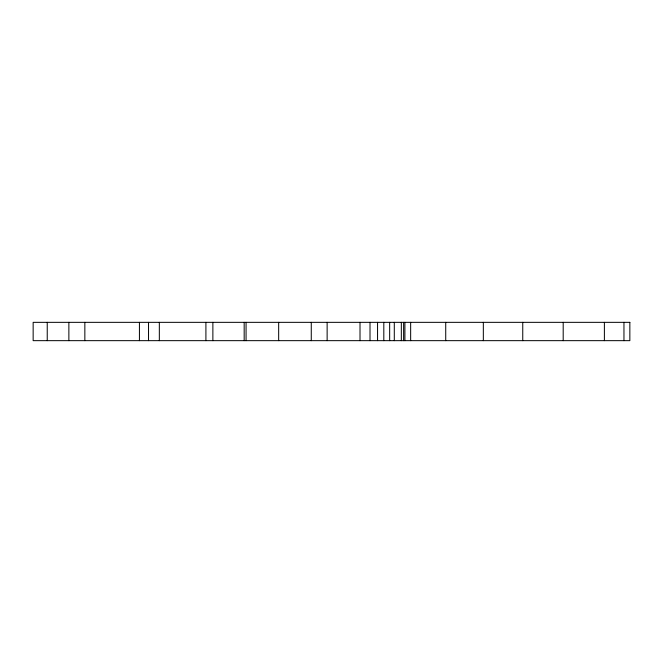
<?xml version="1.0" encoding="UTF-8"?>
<svg xmlns="http://www.w3.org/2000/svg" width="663" height="663" viewBox="0 0 663 663"><rect width="100%" height="100%" fill="white"/><g stroke="black" fill="none" stroke-linecap="round" stroke-linejoin="round"><path stroke-width="0.99" d="M623.958 322.342L623.958 340.658M604.391 322.342L604.391 340.658M563.194 322.342L563.194 340.658M522.751 322.342L522.751 340.658M483.335 322.342L483.335 340.658M445.727 322.342L445.727 340.658M410.654 322.342L410.654 340.658M404.902 322.342L404.902 340.658M403.626 322.342L403.626 340.658M401.33 322.342L401.33 340.658M394.294 322.342L394.294 340.658M389.662 322.342L389.662 340.658M383.811 322.342L383.811 340.658M377.554 322.342L377.554 340.658M370.012 322.342L370.012 340.658M360.009 322.342L360.009 340.658M327.132 322.342L327.132 340.658M311.27 322.342L311.27 340.658M278.667 322.342L278.667 340.658M246.072 322.342L246.072 340.658M244.175 322.342L244.175 340.658M212.873 322.342L212.873 340.658M205.911 322.342L205.911 340.658M159.335 322.342L159.335 340.658M148.529 322.342L148.529 340.658M139.429 322.342L139.429 340.658M84.847 322.342L84.847 340.658M68.869 322.342L68.869 340.658M47.239 322.342L47.239 340.658M629.85 322.342L33.15 322.342L33.15 340.658L629.85 340.658L629.85 322.342"/></g></svg>
